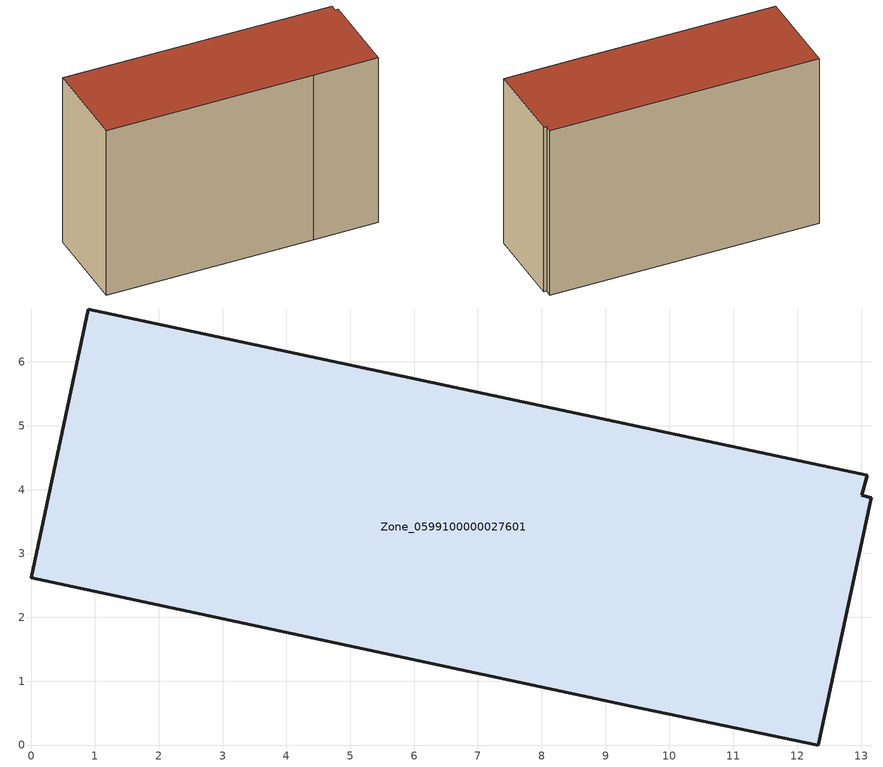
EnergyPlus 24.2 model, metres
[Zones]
Zone_0599100000027601
 floor ground (C_G): 9.4,0.61 0,2.62 0.9,6.83 13.1,4.22 13.01,3.91 13.16,3.88 12.33,0 z0
 wall outside (C_F): 13.16,3.88 13.01,3.91 13.1,4.22 0.9,6.83 0,2.62 9.4,0.61 12.33,0 13.16,3.88 z0:8.38
 roof outside (C_R): 13.1,4.22 0.9,6.83 0,2.62 9.4,0.61 12.33,0 13.16,3.88 13.01,3.91 z8.38
[BUILDING]
Pand.0599100000027601: North Axis=0; Terrain=City; Loads Convergence Tolerance Value=0.04; Temperature Convergence Tolerance Value=0.4; Solar Distribution=FullExterior; Maximum Number of Warmup Days=25; Minimum Number of Warmup Days=1
[Site:Location]
Rotterdam.The.Hague.AP_ZH_NLD Design_Conditions: Latitude=51.96; Longitude=4.45; Time Zone=1; Elevation=-4.5
[SITE:GROUNDTEMPERATURE:BUILDINGSURFACE]
18, 18, 18, 18, 18, 18, 18, 18, 18, 18, 18, 18
[MATERIAL] Thermal Absorptance=0.9; Solar Absorptance=0.7; Visible Absorptance=0.7
Name | Roughness | Thickness | Conductivity | Density | Specific Heat
G.TI.1975-1991 | MediumSmooth | 0.15 | 0.288461 | 540 | 1210
F.TI.1975-1991 | Rough | 0.3 | 0.230769 | 1920 | 840
R.TI.1975-1991 | MediumRough | 0.2 | 0.153846 | 1500 | 1000
[CONSTRUCTION]
C_G: G.TI.1975-1991
C_F: F.TI.1975-1991
C_R: R.TI.1975-1991
[ZONE]
Zone_0599100000027601: Type=1; Multiplier=1; Ceiling Height=Autocalculate; Volume=Autocalculate; Floor Area=autocalculate; Part of Total Floor Area=Yes
[ZONEINFILTRATION:DESIGNFLOWRATE]
Infil_Zone_0599100000027601: Zone or ZoneList or Space or SpaceList=Zone_0599100000027601; Schedule=AlwaysOn; Design Flow Rate Calculation Method=Flow/Area; Flow Rate per Floor Area=0.003; Constant Term Coefficient=1; Temperature Term Coefficient=0; Velocity Term Coefficient=0; Velocity Squared Term Coefficient=0
[HVACTEMPLATE:ZONE:IDEALLOADSAIRSYSTEM]
Zone_0599100000027601: Maximum Heating Supply Air Temperature=50; Minimum Cooling Supply Air Temperature=13; Maximum Heating Supply Air Humidity Ratio=0.0156; Minimum Cooling Supply Air Humidity Ratio=0.0077; Heating Limit=NoLimit; Cooling Limit=NoLimit; Dehumidification Control Type=ConstantSensibleHeatRatio; Cooling Sensible Heat Ratio=0.7; Dehumidification Setpoint=60; Humidification Control Type=None; Humidification Setpoint=30; Outdoor Air Method=None; Outdoor Air Flow Rate per Person=0.00944; Outdoor Air Flow Rate per Zone Floor Area=0; Outdoor Air Flow Rate per Zone=0; Demand Controlled Ventilation Type=None; Outdoor Air Economizer Type=NoEconomizer; Heat Recovery Type=None; Sensible Heat Recovery Effectiveness=0.7; Latent Heat Recovery Effectiveness=0.65
[ZONECONTROL:THERMOSTAT]
ThermostatControl_Zone_0599100000027601: Zone or ZoneList=Zone_0599100000027601; Control Type Schedule=DualSetpointControlType; Control 1=Thermostat_Zone_0599100000027601; Temperature Difference Between Cutout And Setpoint=0
[THERMOSTATSETPOINT:DUALSETPOINT]
Thermostat_Zone_0599100000027601: Heating Setpoint Temperature Schedule=HeatingSetpoint_Zone_0599100000027601; Cooling Setpoint Temperature Schedule=CoolingSetpoint_Zone_0599100000027601
[SCHEDULE:COMPACT]
HeatingSetpoint_Zone_0599100000027601: Through: 12/31, For: AllDays, Until: 24:00, 21
CoolingSetpoint_Zone_0599100000027601: Through: 12/31, For: AllDays, Until: 24:00, 24
DualSetpointControlType: Through: 12/31, For: AllDays, Until: 24:00, 4
AlwaysOn: Through: 12/31, For: AllDays, Until: 24:00, 1
